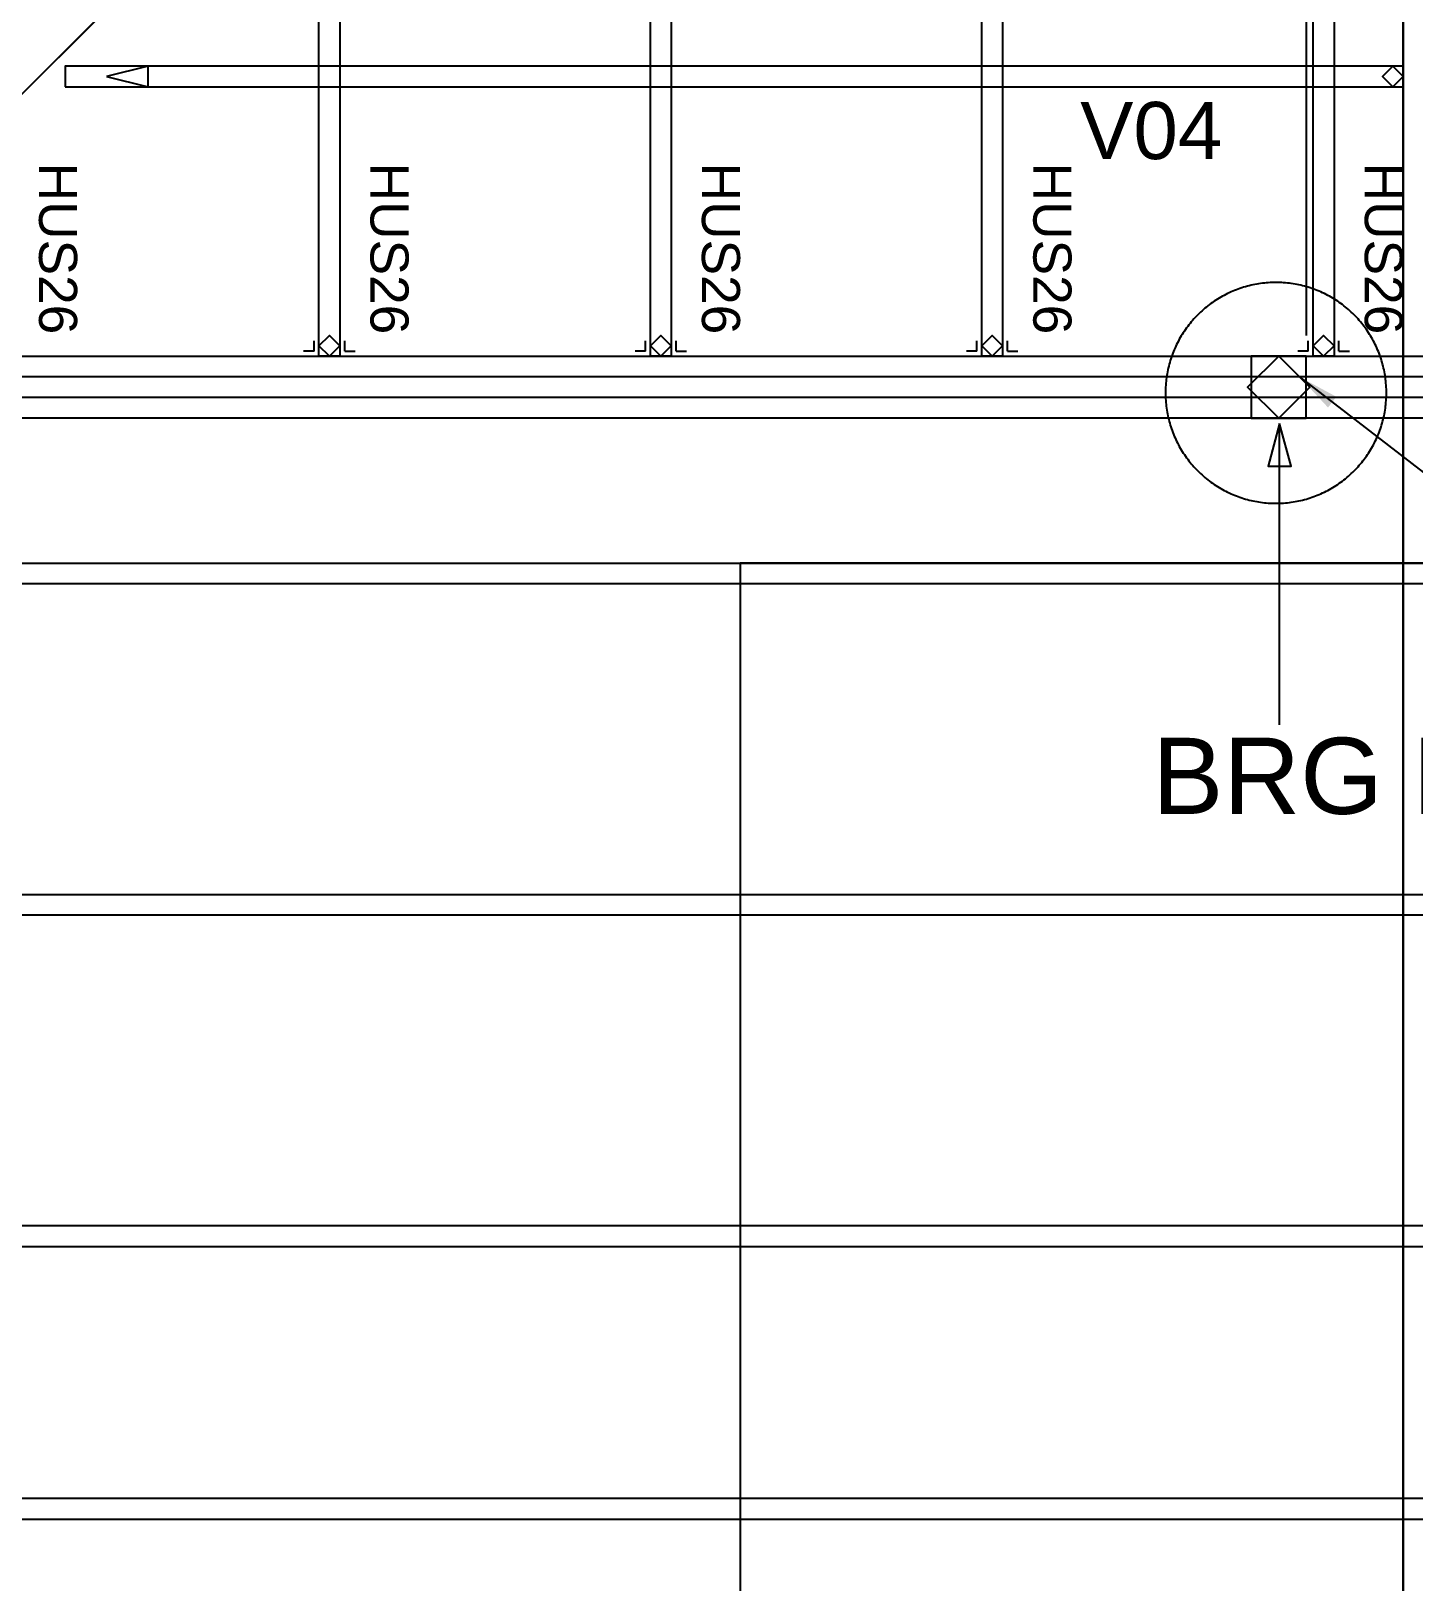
# Model space of a CAD drawing. Header units: inches. Extents: x -25328 to 8149, y -5530 to 4336.
# Drawn here: x 1633.7 to 1733.8, y 2535.3 to 2647.6 of the extents above; entities that cross this region are included whole.
import ezdxf

# ---------------------------------------------------------------- set-up
doc = ezdxf.new("R2010")
doc.units = ezdxf.units.IN
doc.header["$LTSCALE"] = 16
doc.header["$MEASUREMENT"] = 0
doc.layers.get('0').update_dxf_attribs({"linetype": 'CONTINUOUS'})
for name, color, linetype in [('1st_Floor_Labels_Connector', 7, 'CONTINUOUS'), ('1st_Floor_Labels_Engineering_Mem', 7, 'CONTINUOUS'), ('1st_Floor_Objects_CAD_Objects', 7, 'CONTINUOUS'), ('1st_Floor_Objects_Connectors', 7, 'CONTINUOUS'), ('1st_Floor_Objects_Dimensions', 7, 'CONTINUOUS'), ('1st_Floor_Objects_Planes', 7, 'CONTINUOUS'), ('1st_Floor_Objects_Roof_Framing', 40, 'CONTINUOUS'), ('1st_Floor_Objects_Roof_Truss', 40, 'CONTINUOUS'), ('1st_Floor_Objects_Walls', 7, 'CONTINUOUS'), ('DIM', 5, 'CONTINUOUS')]:
    doc.layers.add(name, color=color, linetype=linetype)
doc.styles.add('ARIAL', font='arial.ttf', dxfattribs={"height": 13.333333})
doc.styles.add('PAYTAS RM', font='romans.shx', dxfattribs={"width": 0.7, "height": 4.5})
doc.dimstyles.new('DIM- PAYTAS', dxfattribs={"dimscale": 48, "dimtxt": 0.1, "dimasz": 0.0625, "dimexe": 0.125, "dimexo": 0.125, "dimgap": 0.125, "dimtad": 1, "dimdec": 1, "dimzin": 3, "dimdsep": 46, "dimlunit": 4, "dimtxsty": 'PAYTAS RM', "dimblk": 'ARCHTICK', "dimcen": 0.09, "dimdle": 0.125, "dimclrd": 5, "dimclre": 5, "dimclrt": 11, "dimadec": 0, "dimazin": 0, "dimtfac": 1, "dimtdec": 1, "dimtofl": 0, "dimtmove": 2, "dimatfit": 3, "dimfxl": 0, "dimfrac": 2, "dimtolj": 1, "dimtzin": 3, "dimarcsym": 0})

# ---------------------------------------------------------------- blocks, each defined once
blk = doc.blocks.new('_ArchTick')
at = {"color": 0, "linetype": 'ByBlock', "const_width": 0.15}
blk.add_lwpolyline([(-0.5, -0.5), (0.5, 0.5)], dxfattribs=at)

msp = doc.modelspace()

# ---------------------------------------------------------------- linework, layer by layer
at = {"layer": '1st_Floor_Objects_CAD_Objects', "color": 7}
for p, q in [((1721.37876597, 2629.03354388), (1721.24635783, 2628.98923236)), ((1721.51192942, 2629.07552081), (1721.37876597, 2629.03354388)), ((1721.64580241, 2629.11520892), (1721.51192942, 2629.07552081)), ((1721.78033915, 2629.15251666), (1721.64580241, 2629.11520892)), ((1721.91551677, 2629.18744403), (1721.78033915, 2629.15251666)), ((1722.05128947, 2629.22008257), (1721.91551677, 2629.18744403)), ((1722.18761149, 2629.25029498), (1722.05128947, 2629.22008257)), ((1722.32441417, 2629.27812701), (1722.18761149, 2629.25029498)), ((1722.46169749, 2629.30357867), (1722.32441417, 2629.27812701)), ((1722.59941569, 2629.32660418), (1722.46169749, 2629.30357867)), ((1722.7375001, 2629.34724932), (1722.59941569, 2629.32660418)), ((1722.87595073, 2629.36546832), (1722.7375001, 2629.34724932)), ((1723.01467601, 2629.38126116), (1722.87595073, 2629.36546832)), ((1723.15365306, 2629.39467364), (1723.01467601, 2629.38126116)), ((1723.2928361, 2629.40561419), (1723.15365306, 2629.39467364)), ((1723.43220225, 2629.4141286), (1723.2928361, 2629.40561419)), ((1723.57170573, 2629.42021685), (1723.43220225, 2629.4141286)), ((1723.71127787, 2629.42387896), (1723.57170573, 2629.42021685)), ((1723.85089579, 2629.42511492), (1723.71127787, 2629.42387896)), ((1723.99051371, 2629.42387896), (1723.85089579, 2629.42511492)), ((1724.13008586, 2629.42021685), (1723.99051371, 2629.42387896)), ((1724.26958934, 2629.4141286), (1724.13008586, 2629.42021685)), ((1724.40895549, 2629.40561419), (1724.26958934, 2629.4141286)), ((1724.54813853, 2629.39467364), (1724.40895549, 2629.40561419)), ((1724.68711558, 2629.38126116), (1724.54813853, 2629.39467364)), ((1724.82584086, 2629.36546832), (1724.68711558, 2629.38126116)), ((1724.96429148, 2629.34724932), (1724.82584086, 2629.36546832)), ((1725.1023759, 2629.32660418), (1724.96429148, 2629.34724932)), ((1725.24007121, 2629.30357867), (1725.1023759, 2629.32660418)), ((1725.37737742, 2629.27812701), (1725.24007121, 2629.30357867)), ((1725.5141801, 2629.25029498), (1725.37737742, 2629.27812701)), ((1725.65050212, 2629.22008257), (1725.5141801, 2629.25029498)), ((1725.78627482, 2629.18744403), (1725.65050212, 2629.22008257)), ((1725.92145243, 2629.15251666), (1725.78627482, 2629.18744403)), ((1726.05598918, 2629.11520892), (1725.92145243, 2629.15251666)), ((1726.18986216, 2629.07552081), (1726.05598918, 2629.11520892)), ((1726.32302562, 2629.03354388), (1726.18986216, 2629.07552081)), ((1726.45543376, 2628.98923236), (1726.32302562, 2629.03354388)), ((1719.14861003, 2627.89723712), (1719.03636638, 2627.81419879)), ((1719.26227275, 2627.97830706), (1719.14861003, 2627.89723712)), ((1719.37735453, 2628.05740862), (1719.26227275, 2627.97830706)), ((1719.49378672, 2628.13445025), (1719.37735453, 2628.05740862)), ((1719.61154643, 2628.20947772), (1719.49378672, 2628.13445025)), ((1719.73058787, 2628.28244525), (1719.61154643, 2628.20947772)), ((1719.85088816, 2628.35330706), (1719.73058787, 2628.28244525)), ((1719.97242442, 2628.42206317), (1719.85088816, 2628.35330706)), ((1720.09512797, 2628.48866778), (1719.97242442, 2628.42206317)), ((1720.21897593, 2628.55316668), (1720.09512797, 2628.48866778)), ((1720.34392253, 2628.61546832), (1720.21897593, 2628.55316668)), ((1720.46994487, 2628.67557269), (1720.34392253, 2628.61546832)), ((1720.59699717, 2628.73347979), (1720.46994487, 2628.67557269)), ((1720.72503367, 2628.78914385), (1720.59699717, 2628.73347979)), ((1720.85403148, 2628.84256487), (1720.72503367, 2628.78914385)), ((1720.98394481, 2628.89374285), (1720.85403148, 2628.84256487)), ((1721.11472789, 2628.94263201), (1720.98394481, 2628.89374285)), ((1721.24635783, 2628.98923236), (1721.11472789, 2628.94263201)), ((1726.5870637, 2628.94263201), (1726.45543376, 2628.98923236)), ((1726.71784678, 2628.89374285), (1726.5870637, 2628.94263201)), ((1726.84773722, 2628.84256487), (1726.71784678, 2628.89374285)), ((1726.97673503, 2628.78914385), (1726.84773722, 2628.84256487)), ((1727.10479441, 2628.73347979), (1726.97673503, 2628.78914385)), ((1727.23184672, 2628.67557269), (1727.10479441, 2628.73347979)), ((1727.35786906, 2628.61546832), (1727.23184672, 2628.67557269)), ((1727.48281565, 2628.55316668), (1727.35786906, 2628.61546832)), ((1727.60666362, 2628.48866778), (1727.48281565, 2628.55316668)), ((1727.72936717, 2628.42206317), (1727.60666362, 2628.48866778)), ((1727.85090342, 2628.35330706), (1727.72936717, 2628.42206317)), ((1727.97120372, 2628.28244525), (1727.85090342, 2628.35330706)), ((1728.09024516, 2628.20947772), (1727.97120372, 2628.28244525)), ((1728.20800486, 2628.13445025), (1728.09024516, 2628.20947772)), ((1728.32443705, 2628.05740862), (1728.20800486, 2628.13445025)), ((1728.43949595, 2627.97830706), (1728.32443705, 2628.05740862)), ((1728.55318156, 2627.89723712), (1728.43949595, 2627.97830706)), ((1728.66542521, 2627.81419879), (1728.55318156, 2627.89723712)), ((1717.90573588, 2626.77814227), (1717.81322184, 2626.67358904)), ((1718.00005809, 2626.88109332), (1717.90573588, 2626.77814227)), ((1718.09618846, 2626.98235064), (1718.00005809, 2626.88109332)), ((1718.19403544, 2627.08196002), (1718.09618846, 2626.98235064)), ((1718.29362193, 2627.17982989), (1718.19403544, 2627.08196002)), ((1718.39490214, 2627.27591448), (1718.29362193, 2627.17982989)), ((1718.49785319, 2627.37025958), (1718.39490214, 2627.27591448)), ((1718.6024293, 2627.46277362), (1718.49785319, 2627.37025958)), ((1718.7085847, 2627.5534566), (1718.6024293, 2627.46277362)), ((1718.81634227, 2627.64226275), (1718.7085847, 2627.5534566)), ((1718.92561045, 2627.72919207), (1718.81634227, 2627.64226275)), ((1719.03636638, 2627.81419879), (1718.92561045, 2627.72919207)), ((1728.77618113, 2627.72919207), (1728.66542521, 2627.81419879)), ((1728.88544932, 2627.64226275), (1728.77618113, 2627.72919207)), ((1728.99320689, 2627.5534566), (1728.88544932, 2627.64226275)), ((1729.09936229, 2627.46277362), (1728.99320689, 2627.5534566)), ((1729.2039384, 2627.37025958), (1729.09936229, 2627.46277362)), ((1729.30688945, 2627.27591448), (1729.2039384, 2627.37025958)), ((1729.40816966, 2627.17982989), (1729.30688945, 2627.27591448)), ((1729.50775615, 2627.08196002), (1729.40816966, 2627.17982989)), ((1729.60560313, 2626.98235064), (1729.50775615, 2627.08196002)), ((1729.7017335, 2626.88109332), (1729.60560313, 2626.98235064)), ((1729.79605571, 2626.77814227), (1729.7017335, 2626.88109332)), ((1729.88856974, 2626.67358904), (1729.79605571, 2626.77814227)), ((1717.06651774, 2625.66444903), (1716.99355021, 2625.5453847)), ((1717.14152232, 2625.78223162), (1717.06651774, 2625.66444903)), ((1717.21858683, 2625.89864092), (1717.14152232, 2625.78223162)), ((1717.2976884, 2626.01372271), (1717.21858683, 2625.89864092)), ((1717.37875834, 2626.12738543), (1717.2976884, 2626.01372271)), ((1717.46181956, 2626.23962908), (1717.37875834, 2626.12738543)), ((1717.54680339, 2626.35040789), (1717.46181956, 2626.23962908)), ((1717.63373271, 2626.45967608), (1717.54680339, 2626.35040789)), ((1717.72253886, 2626.56738787), (1717.63373271, 2626.45967608)), ((1717.81322184, 2626.67358904), (1717.72253886, 2626.56738787)), ((1729.97925273, 2626.56738787), (1729.88856974, 2626.67358904)), ((1730.06805888, 2626.45967608), (1729.97925273, 2626.56738787)), ((1730.1549882, 2626.35040789), (1730.06805888, 2626.45967608)), ((1730.23997203, 2626.23962908), (1730.1549882, 2626.35040789)), ((1730.32303325, 2626.12738543), (1730.23997203, 2626.23962908)), ((1730.40410319, 2626.01372271), (1730.32303325, 2626.12738543)), ((1730.48320475, 2625.89864092), (1730.40410319, 2626.01372271)), ((1730.56026927, 2625.78223162), (1730.48320475, 2625.89864092)), ((1730.63527385, 2625.66444903), (1730.56026927, 2625.78223162)), ((1730.70824138, 2625.5453847), (1730.63527385, 2625.66444903)), ((1716.4868516, 2624.5509389), (1716.43343058, 2624.4219411)), ((1716.54253856, 2624.6789754), (1716.4868516, 2624.5509389)), ((1716.60042277, 2624.80605059), (1716.54253856, 2624.6789754)), ((1716.66055003, 2624.93207293), (1716.60042277, 2624.80605059)), ((1716.72285167, 2625.05704241), (1716.66055003, 2624.93207293)), ((1716.78730479, 2625.18086749), (1716.72285167, 2625.05704241)), ((1716.85393229, 2625.30359393), (1716.78730479, 2625.18086749)), ((1716.9226884, 2625.42508441), (1716.85393229, 2625.30359393)), ((1716.99355021, 2625.5453847), (1716.9226884, 2625.42508441)), ((1730.77910319, 2625.42508441), (1730.70824138, 2625.5453847)), ((1730.8478593, 2625.30359393), (1730.77910319, 2625.42508441)), ((1730.9144868, 2625.18086749), (1730.8478593, 2625.30359393)), ((1730.97893992, 2625.05704241), (1730.9144868, 2625.18086749)), ((1731.04124156, 2624.93207293), (1730.97893992, 2625.05704241)), ((1731.10136882, 2624.80605059), (1731.04124156, 2624.93207293)), ((1731.15925303, 2624.6789754), (1731.10136882, 2624.80605059)), ((1731.21493998, 2624.5509389), (1731.15925303, 2624.6789754)), ((1731.268361, 2624.4219411), (1731.21493998, 2624.5509389)), ((1716.1234788, 2623.49565631), (1716.08852855, 2623.36047869)), ((1716.16080943, 2623.63019305), (1716.1234788, 2623.49565631)), ((1716.20045176, 2623.76408892), (1716.16080943, 2623.63019305)), ((1716.24245158, 2623.89725237), (1716.20045176, 2623.76408892)), ((1716.28674022, 2624.02963763), (1716.24245158, 2623.89725237)), ((1716.33336345, 2624.16124468), (1716.28674022, 2624.02963763)), ((1716.38225261, 2624.29202777), (1716.33336345, 2624.16124468)), ((1716.43343058, 2624.4219411), (1716.38225261, 2624.29202777)), ((1731.31953898, 2624.29202777), (1731.268361, 2624.4219411)), ((1731.36842814, 2624.16124468), (1731.31953898, 2624.29202777)), ((1731.41505137, 2624.02963763), (1731.36842814, 2624.16124468)), ((1731.45934001, 2623.89725237), (1731.41505137, 2624.02963763)), ((1731.50133982, 2623.76408892), (1731.45934001, 2623.89725237)), ((1731.54098216, 2623.63019305), (1731.50133982, 2623.76408892)), ((1731.57831279, 2623.49565631), (1731.54098216, 2623.63019305)), ((1731.61326304, 2623.36047869), (1731.57831279, 2623.49565631)), ((1715.91052714, 2622.40004473), (1715.89471141, 2622.26134234)), ((1715.92874614, 2622.53847247), (1715.91052714, 2622.40004473)), ((1715.94939128, 2622.67657977), (1715.92874614, 2622.53847247)), ((1715.97243968, 2622.81427508), (1715.94939128, 2622.67657977)), ((1715.99786845, 2622.95155841), (1715.97243968, 2622.81427508)), ((1716.02572337, 2623.08838397), (1715.99786845, 2622.95155841)), ((1716.05593577, 2623.22470599), (1716.02572337, 2623.08838397)), ((1716.08852855, 2623.36047869), (1716.05593577, 2623.22470599)), ((1731.64585582, 2623.22470599), (1731.61326304, 2623.36047869)), ((1731.67606822, 2623.08838397), (1731.64585582, 2623.22470599)), ((1731.70392314, 2622.95155841), (1731.67606822, 2623.08838397)), ((1731.72935191, 2622.81427508), (1731.70392314, 2622.95155841)), ((1731.75240031, 2622.67657977), (1731.72935191, 2622.81427508)), ((1731.77304545, 2622.53847247), (1731.75240031, 2622.67657977)), ((1731.79126445, 2622.40004473), (1731.77304545, 2622.53847247)), ((1731.80708018, 2622.26134234), (1731.79126445, 2622.40004473)), ((1715.8521165, 2621.56471758), (1715.85090342, 2621.42509966)), ((1715.85090342, 2621.42509966), (1715.8521165, 2621.28548174)), ((1715.85577861, 2621.70428973), (1715.8521165, 2621.56471758)), ((1715.8521165, 2621.28548174), (1715.85577861, 2621.1459096)), ((1715.86186686, 2621.84377032), (1715.85577861, 2621.70428973)), ((1715.85577861, 2621.1459096), (1715.86186686, 2621.00642901)), ((1715.87038127, 2621.98315936), (1715.86186686, 2621.84377032)), ((1715.88134471, 2622.12236529), (1715.87038127, 2621.98315936)), ((1715.89471141, 2622.26134234), (1715.88134471, 2622.12236529)), ((1731.82044688, 2622.12236529), (1731.80708018, 2622.26134234)), ((1731.83141032, 2621.98315936), (1731.82044688, 2622.12236529)), ((1731.83992472, 2621.84377032), (1731.83141032, 2621.98315936)), ((1731.84601298, 2621.70428973), (1731.83992472, 2621.84377032)), ((1731.83992472, 2621.00642901), (1731.84601298, 2621.1459096)), ((1731.84967509, 2621.56471758), (1731.84601298, 2621.70428973)), ((1731.84601298, 2621.1459096), (1731.84967509, 2621.28548174)), ((1731.85088816, 2621.42509966), (1731.84967509, 2621.56471758)), ((1731.84967509, 2621.28548174), (1731.85088816, 2621.42509966)), ((1715.86186686, 2621.00642901), (1715.87038127, 2620.86703997)), ((1715.87038127, 2620.86703997), (1715.88134471, 2620.72783404)), ((1715.88134471, 2620.72783404), (1715.89471141, 2620.58885699)), ((1715.89471141, 2620.58885699), (1715.91052714, 2620.4501546)), ((1715.91052714, 2620.4501546), (1715.92874614, 2620.31172686)), ((1715.92874614, 2620.31172686), (1715.94939128, 2620.17361956)), ((1715.94939128, 2620.17361956), (1715.97243968, 2620.03592425)), ((1715.97243968, 2620.03592425), (1715.99786845, 2619.89864092)), ((1731.70392314, 2619.89864092), (1731.72935191, 2620.03592425)), ((1731.72935191, 2620.03592425), (1731.75240031, 2620.17361956)), ((1731.75240031, 2620.17361956), (1731.77304545, 2620.31172686)), ((1731.77304545, 2620.31172686), (1731.79126445, 2620.4501546)), ((1731.79126445, 2620.4501546), (1731.80708018, 2620.58885699)), ((1731.80708018, 2620.58885699), (1731.82044688, 2620.72783404)), ((1731.82044688, 2620.72783404), (1731.83141032, 2620.86703997)), ((1731.83141032, 2620.86703997), (1731.83992472, 2621.00642901)), ((1715.99786845, 2619.89864092), (1716.02572337, 2619.76181536)), ((1716.02572337, 2619.76181536), (1716.05593577, 2619.62549334)), ((1716.05593577, 2619.62549334), (1716.08852855, 2619.48972064)), ((1716.08852855, 2619.48972064), (1716.12350169, 2619.35454302)), ((1716.12350169, 2619.35454302), (1716.16080943, 2619.22000628)), ((1716.16080943, 2619.22000628), (1716.20045176, 2619.08611041)), ((1716.20045176, 2619.08611041), (1716.24245158, 2618.95294695)), ((1716.24245158, 2618.95294695), (1716.28674022, 2618.8205617)), ((1724.11459056, 2597.38033038), (1724.11459056, 2619.2114461)), ((1731.41505137, 2618.8205617), (1731.45934001, 2618.95294695)), ((1731.45934001, 2618.95294695), (1731.50133982, 2619.08611041)), ((1731.50133982, 2619.08611041), (1731.54098216, 2619.22000628)), ((1731.54098216, 2619.22000628), (1731.57831279, 2619.35454302)), ((1731.57831279, 2619.35454302), (1731.61326304, 2619.48972064)), ((1731.61326304, 2619.48972064), (1731.64585582, 2619.62549334)), ((1731.64585582, 2619.62549334), (1731.67606822, 2619.76181536)), ((1731.67606822, 2619.76181536), (1731.70392314, 2619.89864092)), ((1716.28674022, 2618.8205617), (1716.33336345, 2618.68895465)), ((1716.33336345, 2618.68895465), (1716.38225261, 2618.55817156)), ((1716.38225261, 2618.55817156), (1716.43343058, 2618.42825823)), ((1716.43343058, 2618.42825823), (1716.4868516, 2618.29926043)), ((1716.4868516, 2618.29926043), (1716.54253856, 2618.17122393)), ((1716.54253856, 2618.17122393), (1716.60042277, 2618.04414874)), ((1716.60042277, 2618.04414874), (1716.66055003, 2617.9181264)), ((1716.66055003, 2617.9181264), (1716.72285167, 2617.79315692)), ((1716.72285167, 2617.79315692), (1716.78730479, 2617.66933184)), ((1730.9144868, 2617.66933184), (1730.97893992, 2617.79315692)), ((1730.97893992, 2617.79315692), (1731.04124156, 2617.9181264)), ((1731.04124156, 2617.9181264), (1731.10136882, 2618.04414874)), ((1731.10136882, 2618.04414874), (1731.15925303, 2618.17122393)), ((1731.15925303, 2618.17122393), (1731.21493998, 2618.29926043)), ((1731.21493998, 2618.29926043), (1731.268361, 2618.42825823)), ((1731.268361, 2618.42825823), (1731.31953898, 2618.55817156)), ((1731.31953898, 2618.55817156), (1731.36842814, 2618.68895465)), ((1731.36842814, 2618.68895465), (1731.41505137, 2618.8205617)), ((1716.78730479, 2617.66933184), (1716.85393229, 2617.5466054)), ((1716.85393229, 2617.5466054), (1716.9226884, 2617.42511492)), ((1716.9226884, 2617.42511492), (1716.99355021, 2617.30481463)), ((1716.99355021, 2617.30481463), (1717.06651774, 2617.1857503)), ((1717.06651774, 2617.1857503), (1717.14152232, 2617.06796771)), ((1717.14152232, 2617.06796771), (1717.21858683, 2616.95155841)), ((1717.21858683, 2616.95155841), (1717.2976884, 2616.83647662)), ((1717.2976884, 2616.83647662), (1717.37875834, 2616.7228139)), ((1717.37875834, 2616.7228139), (1717.46181956, 2616.61057025)), ((1730.23997203, 2616.61057025), (1730.32303325, 2616.7228139)), ((1730.32303325, 2616.7228139), (1730.40410319, 2616.83647662)), ((1730.40410319, 2616.83647662), (1730.48320475, 2616.95155841)), ((1730.48320475, 2616.95155841), (1730.56026927, 2617.06796771)), ((1730.56026927, 2617.06796771), (1730.63527385, 2617.1857503)), ((1730.63527385, 2617.1857503), (1730.70824138, 2617.30481463)), ((1730.70824138, 2617.30481463), (1730.77910319, 2617.42511492)), ((1730.77910319, 2617.42511492), (1730.8478593, 2617.5466054)), ((1730.8478593, 2617.5466054), (1730.9144868, 2617.66933184)), ((1717.46181956, 2616.61057025), (1717.54680339, 2616.49979144)), ((1717.54680339, 2616.49979144), (1717.63373271, 2616.39052325)), ((1717.63373271, 2616.39052325), (1717.72253886, 2616.28281146)), ((1717.72253886, 2616.28281146), (1717.81322184, 2616.17661028)), ((1717.81322184, 2616.17661028), (1717.90573588, 2616.07205706)), ((1717.90573588, 2616.07205706), (1718.00005809, 2615.96910601)), ((1718.00005809, 2615.96910601), (1718.09618846, 2615.86784869)), ((1718.09618846, 2615.86784869), (1718.19403544, 2615.76823931)), ((1718.19403544, 2615.76823931), (1718.29362193, 2615.67036944)), ((1718.29362193, 2615.67036944), (1718.39490214, 2615.57428485)), ((1718.39490214, 2615.57428485), (1718.49785319, 2615.47993975)), ((1729.2039384, 2615.47993975), (1729.30688945, 2615.57428485)), ((1729.30688945, 2615.57428485), (1729.40816966, 2615.67036944)), ((1729.40816966, 2615.67036944), (1729.50775615, 2615.76823931)), ((1729.50775615, 2615.76823931), (1729.60560313, 2615.86784869)), ((1729.60560313, 2615.86784869), (1729.7017335, 2615.96910601)), ((1729.7017335, 2615.96910601), (1729.79605571, 2616.07205706)), ((1729.79605571, 2616.07205706), (1729.88856974, 2616.17661028)), ((1729.88856974, 2616.17661028), (1729.97925273, 2616.28281146)), ((1729.97925273, 2616.28281146), (1730.06805888, 2616.39052325)), ((1730.06805888, 2616.39052325), (1730.1549882, 2616.49979144)), ((1730.1549882, 2616.49979144), (1730.23997203, 2616.61057025)), ((1718.49785319, 2615.47993975), (1718.6024293, 2615.38742571)), ((1718.6024293, 2615.38742571), (1718.70860759, 2615.29674273)), ((1718.70860759, 2615.29674273), (1718.81634227, 2615.20793658)), ((1718.81634227, 2615.20793658), (1718.92561045, 2615.12100726)), ((1718.92561045, 2615.12100726), (1719.03636638, 2615.03600054)), ((1719.03636638, 2615.03600054), (1719.14861003, 2614.95296221)), ((1719.14861003, 2614.95296221), (1719.26229564, 2614.87189227)), ((1719.26229564, 2614.87189227), (1719.37735453, 2614.7927907)), ((1719.37735453, 2614.7927907), (1719.49378672, 2614.71574908)), ((1719.49378672, 2614.71574908), (1719.61154643, 2614.64072161)), ((1719.61154643, 2614.64072161), (1719.73058787, 2614.56775408)), ((1719.73058787, 2614.56775408), (1719.85088816, 2614.49689227)), ((1719.85088816, 2614.49689227), (1719.97242442, 2614.42813616)), ((1719.97242442, 2614.42813616), (1720.09512797, 2614.36153155)), ((1727.60666362, 2614.36153155), (1727.72936717, 2614.42813616)), ((1727.72936717, 2614.42813616), (1727.85090342, 2614.49689227)), ((1727.85090342, 2614.49689227), (1727.97120372, 2614.56775408)), ((1727.97120372, 2614.56775408), (1728.09024516, 2614.64072161)), ((1728.09024516, 2614.64072161), (1728.20800486, 2614.71574908)), ((1728.20800486, 2614.71574908), (1728.32443705, 2614.7927907)), ((1728.32443705, 2614.7927907), (1728.43951884, 2614.87189227)), ((1728.43951884, 2614.87189227), (1728.55318156, 2614.95296221)), ((1728.55318156, 2614.95296221), (1728.66542521, 2615.03600054)), ((1728.66542521, 2615.03600054), (1728.77618113, 2615.12100726)), ((1728.77618113, 2615.12100726), (1728.88544932, 2615.20793658)), ((1728.88544932, 2615.20793658), (1728.99320689, 2615.29674273)), ((1728.99320689, 2615.29674273), (1729.09936229, 2615.38742571)), ((1729.09936229, 2615.38742571), (1729.2039384, 2615.47993975)), ((1720.09512797, 2614.36153155), (1720.21897593, 2614.29703265)), ((1720.21897593, 2614.29703265), (1720.34392253, 2614.23473101)), ((1720.34392253, 2614.23473101), (1720.46994487, 2614.17462664)), ((1720.46994487, 2614.17462664), (1720.59699717, 2614.11671954)), ((1720.59699717, 2614.11671954), (1720.72505656, 2614.06105548)), ((1720.72505656, 2614.06105548), (1720.85405436, 2614.00763445)), ((1720.85405436, 2614.00763445), (1720.98394481, 2613.95645648)), ((1720.98394481, 2613.95645648), (1721.11472789, 2613.90756732)), ((1721.11472789, 2613.90756732), (1721.24635783, 2613.86096697)), ((1721.24635783, 2613.86096697), (1721.37876597, 2613.81665545)), ((1721.37876597, 2613.81665545), (1721.51192942, 2613.77467852)), ((1721.51192942, 2613.77467852), (1721.64580241, 2613.73499041)), ((1721.64580241, 2613.73499041), (1721.78033915, 2613.69768267)), ((1721.78033915, 2613.69768267), (1721.91551677, 2613.6627553)), ((1721.91551677, 2613.6627553), (1722.05128947, 2613.63011675)), ((1722.05128947, 2613.63011675), (1722.18761149, 2613.59990435)), ((1722.18761149, 2613.59990435), (1722.32443705, 2613.57207232)), ((1722.32443705, 2613.57207232), (1722.46172038, 2613.54662066)), ((1722.46172038, 2613.54662066), (1722.59941569, 2613.52359515)), ((1722.59941569, 2613.52359515), (1722.73752299, 2613.50295001)), ((1722.73752299, 2613.50295001), (1722.87595073, 2613.48473101)), ((1722.87595073, 2613.48473101), (1723.01467601, 2613.46893817)), ((1723.01467601, 2613.46893817), (1723.15365306, 2613.45552569)), ((1723.15365306, 2613.45552569), (1723.2928361, 2613.44458514)), ((1723.2928361, 2613.44458514), (1723.43220225, 2613.43607073)), ((1723.43220225, 2613.43607073), (1723.57170573, 2613.42998248)), ((1723.57170573, 2613.42998248), (1723.71127787, 2613.42632037)), ((1723.71127787, 2613.42632037), (1723.85089579, 2613.42508441)), ((1723.85089579, 2613.42508441), (1723.99051371, 2613.42632037)), ((1723.99051371, 2613.42632037), (1724.13008586, 2613.42998248)), ((1724.13008586, 2613.42998248), (1724.26958934, 2613.43607073)), ((1724.26958934, 2613.43607073), (1724.40895549, 2613.44458514)), ((1724.40895549, 2613.44458514), (1724.54813853, 2613.45552569)), ((1724.54813853, 2613.45552569), (1724.68711558, 2613.46893817)), ((1724.68711558, 2613.46893817), (1724.82584086, 2613.48473101)), ((1724.82584086, 2613.48473101), (1724.96429148, 2613.50295001)), ((1724.96429148, 2613.50295001), (1725.1023759, 2613.52359515)), ((1725.1023759, 2613.52359515), (1725.24007121, 2613.54662066)), ((1725.24007121, 2613.54662066), (1725.37737742, 2613.57207232)), ((1725.37737742, 2613.57207232), (1725.5141801, 2613.59990435)), ((1725.5141801, 2613.59990435), (1725.65050212, 2613.63011675)), ((1725.65050212, 2613.63011675), (1725.78627482, 2613.6627553)), ((1725.78627482, 2613.6627553), (1725.92145243, 2613.69768267)), ((1725.92145243, 2613.69768267), (1726.05598918, 2613.73499041)), ((1726.05598918, 2613.73499041), (1726.18986216, 2613.77467852)), ((1726.18986216, 2613.77467852), (1726.32302562, 2613.81665545)), ((1726.32302562, 2613.81665545), (1726.45543376, 2613.86096697)), ((1726.45543376, 2613.86096697), (1726.5870637, 2613.90756732)), ((1726.5870637, 2613.90756732), (1726.71784678, 2613.95645648)), ((1726.71784678, 2613.95645648), (1726.84776011, 2614.00763445)), ((1726.84776011, 2614.00763445), (1726.97673503, 2614.06105548)), ((1726.97673503, 2614.06105548), (1727.10479441, 2614.11671954)), ((1727.10479441, 2614.11671954), (1727.23184672, 2614.17462664)), ((1727.23184672, 2614.17462664), (1727.35786906, 2614.23473101)), ((1727.35786906, 2614.23473101), (1727.48281565, 2614.29703265)), ((1727.48281565, 2614.29703265), (1727.60666362, 2614.36153155)), ((1781.05635157, 2609.0864461), (1685.05636302, 2609.0864461)), ((1685.05636302, 2609.0864461), (1685.05636302, 2441.0864461))]:
    msp.add_line(p, q, dxfattribs=at)
msp.add_lwpolyline([(1724.11459056, 2619.2114461), (1723.28638163, 2616.12048846), (1724.94282237, 2616.12048846), (1724.11459056, 2619.2114461)], close=True, dxfattribs=at).dxf.unprotected_set("ltscale", 0)
at = {"layer": '1st_Floor_Objects_Connectors', "color": 7}
for p, q in [((1654.19631663, 2624.44643145), (1654.19631663, 2625.19643145)), ((1656.416356, 2624.44643145), (1656.416356, 2625.19643145)), ((1678.19631663, 2624.44643145), (1678.19631663, 2625.19643145)), ((1680.416356, 2624.44643145), (1680.416356, 2625.19643145)), ((1702.19631663, 2624.44643145), (1702.19631663, 2625.19643145)), ((1704.416356, 2624.44643145), (1704.416356, 2625.19643145)), ((1726.19631663, 2624.44643145), (1726.19631663, 2625.19643145)), ((1728.416356, 2624.44643145), (1728.416356, 2625.19643145)), ((1654.19631663, 2624.44643145), (1653.44631663, 2624.44643145)), ((1656.416356, 2624.44643145), (1657.16637889, 2624.44643145)), ((1678.19631663, 2624.44643145), (1677.44631663, 2624.44643145)), ((1680.416356, 2624.44643145), (1681.16637889, 2624.44643145)), ((1702.19631663, 2624.44643145), (1701.44631663, 2624.44643145)), ((1704.416356, 2624.44643145), (1705.16637889, 2624.44643145)), ((1726.19631663, 2624.44643145), (1725.44631663, 2624.44643145)), ((1728.416356, 2624.44643145), (1729.16637889, 2624.44643145))]:
    msp.add_line(p, q, dxfattribs=at)
at = {"layer": '1st_Floor_Objects_Dimensions', "color": 7}
msp.add_line((1726.05024424, 2655.06528216), (1726.05024424, 2625.5864461), dxfattribs=at)
at = {"layer": '1st_Floor_Objects_Planes', "color": 70}
for p, q in [((1733.0565919, 2743.08582049), (1590.0568513, 2600.08612567)), ((1590.05689708, 2600.08612567), (1733.05663768, 2743.08591204)), ((1733.05663768, 2743.08591204), (1733.05663768, 2456.08559924)), ((1733.05663768, 2456.08562213), (1733.05663768, 2743.08591204))]:
    msp.add_line(p, q, dxfattribs=at)
at = {"layer": '1st_Floor_Objects_Roof_Framing', "color": 40}
for points in [[(1639.17516795, 2644.33640032), (1642.17516795, 2643.58640032), (1642.17516795, 2645.08640032)], [(1733.05663768, 2644.33640032), (1732.30663768, 2645.08640032), (1731.55663768, 2644.33640032), (1732.30663768, 2643.58640032)], [(1655.30634776, 2624.0864461), (1654.55634776, 2624.8364461), (1655.30634776, 2625.58649188), (1656.05634776, 2624.8364461)], [(1679.30634776, 2624.0864461), (1678.55634776, 2624.8364461), (1679.30634776, 2625.5864461), (1680.05634776, 2624.8364461)], [(1703.30634776, 2624.0864461), (1702.55634776, 2624.8364461), (1703.30634776, 2625.5864461), (1704.05634776, 2624.8364461)], [(1727.30634776, 2624.0864461), (1726.55634776, 2624.8364461), (1727.30634776, 2625.5864461), (1728.05634776, 2624.8364461)], [(1724.05022898, 2624.0864461), (1721.80022898, 2621.8364461), (1724.05022898, 2619.5864461), (1726.30022898, 2621.8364461)]]:
    msp.add_lwpolyline(points, close=True, dxfattribs=at).dxf.unprotected_set("ltscale", 0)
at = {"layer": '1st_Floor_Objects_Roof_Framing', "color": 7}
msp.add_lwpolyline([(1781.05635157, 2609.0864461), (1685.05636302, 2609.0864461), (1685.05636302, 2463.5864461), (1781.05635157, 2463.5864461)], close=True, dxfattribs=at).dxf.unprotected_set("ltscale", 0)
at = {"layer": '1st_Floor_Objects_Roof_Truss', "color": 40}
for p, q in [((1733.05663768, 2643.58640032), (1733.05663768, 2645.08640032)), ((1733.05663768, 2643.58640032), (1733.05663768, 2645.08640032)), ((1733.05663768, 2643.58640032), (1733.05663768, 2645.08640032)), ((1656.05634776, 2624.0864461), (1654.55632487, 2624.0864461)), ((1680.05634776, 2624.0864461), (1678.55632487, 2624.0864461)), ((1704.05634776, 2624.0864461), (1702.55632487, 2624.0864461)), ((1728.05634776, 2624.0864461), (1726.55632487, 2624.0864461)), ((1733.05661479, 2619.5864461), (1733.05661479, 2624.0864461)), ((1733.05661479, 2619.5864461), (1733.05661479, 2624.0864461)), ((1902.05634204, 2622.5864461), (1590.05691996, 2622.5864461)), ((1902.05634204, 2621.0864461), (1590.05691996, 2621.0864461)), ((1733.05661479, 2607.5864461), (1733.05661479, 2609.0864461)), ((1733.05661479, 2607.5864461), (1733.05661479, 2609.0864461)), ((1733.05661479, 2583.5864461), (1733.05661479, 2585.0864461)), ((1733.05661479, 2583.5864461), (1733.05661479, 2585.0864461)), ((1733.05661479, 2561.0864461), (1733.05661479, 2559.5864461)), ((1733.05661479, 2561.0864461), (1733.05661479, 2559.5864461)), ((1733.05661479, 2541.33643847), (1733.05661479, 2539.83643847)), ((1733.05661479, 2541.33643847), (1733.05661479, 2539.83643847))]:
    msp.add_line(p, q, dxfattribs=at)
for points in [[(1656.05630198, 3133.08595782), (1656.05634776, 2624.0864461), (1655.30634776, 2624.0864461), (1654.55634776, 2624.0864461), (1654.55630198, 3133.08595782), (1655.30630198, 3133.08595782)], [(1680.05630198, 3133.08595782), (1680.05634776, 2624.0864461), (1679.30634776, 2624.0864461), (1678.55634776, 2624.0864461), (1678.55630198, 3133.08595782), (1679.30630198, 3133.08595782)], [(1704.05630198, 3133.08595782), (1704.05634776, 2624.0864461), (1703.30634776, 2624.0864461), (1702.55634776, 2624.0864461), (1702.55630198, 3133.08595782), (1703.30630198, 3133.08595782)], [(1728.05630198, 3133.08595782), (1728.05634776, 2624.0864461), (1727.30634776, 2624.0864461), (1726.55634776, 2624.0864461), (1726.55630198, 3133.08595782), (1727.30630198, 3133.08595782)], [(1636.17516795, 2643.58640032), (1733.05663768, 2643.58640032), (1733.05663768, 2644.33640032), (1733.05663768, 2645.08640032), (1636.17516795, 2645.08640032), (1636.17516795, 2644.33640032)], [(1902.05634204, 2619.5864461), (1590.05691996, 2619.5864461), (1590.05691996, 2621.8364461), (1590.05691996, 2624.0864461), (1902.05634204, 2624.0864461), (1902.05634204, 2621.8364461)], [(1902.0563449, 2607.5864461), (1590.05691996, 2607.5864461), (1590.05691996, 2608.3364461), (1590.05691996, 2609.0864461), (1902.0563449, 2609.0864461), (1902.0563449, 2608.3364461)], [(1884.05634776, 2583.5864461), (1590.05689708, 2583.5864461), (1590.05689708, 2584.3364461), (1590.05689708, 2585.0864461), (1884.05634776, 2585.0864461), (1884.05634776, 2584.3364461)], [(1944.05635205, 2561.0864461), (1564.05690471, 2561.0864461), (1564.05690471, 2560.3364461), (1564.05690471, 2559.5864461), (1944.05635205, 2559.5864461), (1944.05635205, 2560.3364461)], [(1944.05635491, 2541.33643847), (1564.05690471, 2541.33643847), (1564.05690471, 2540.58643847), (1564.05690471, 2539.83643847), (1944.05635491, 2539.83643847), (1944.05635491, 2540.58643847)]]:
    msp.add_lwpolyline(points, close=True, dxfattribs=at).dxf.unprotected_set("ltscale", 0)
at = {"layer": '1st_Floor_Objects_Walls', "color": 7}
msp.add_lwpolyline([(1722.05023661, 2624.0864461), (1722.05023661, 2619.5864461), (1726.05024424, 2619.5864461), (1726.05024424, 2624.0864461)], close=True, dxfattribs=at).dxf.unprotected_set("ltscale", 0)

# ---------------------------------------------------------------- texts
at = {"color": 7, "insert": (1714.89841166, 2596.44287615), "char_height": 5.5200001, "attachment_point": 1, "rotation": 0.0000025045, "style": 'ARIAL'}
msp.add_mtext_static_columns(['BRG POINT'], width=44.4478912354, gutter_width=1.2, height=5.5200001, dxfattribs=at)
at = {"layer": '1st_Floor_Labels_Connector', "color": 7, "char_height": 2.76000005, "attachment_point": 1, "rotation": 270, "style": 'ARIAL'}
for insert in [(1637.04134837, 2638.09648638), (1661.04141703, 2638.09648638), (1685.04141703, 2638.09648638), (1709.04141703, 2638.09648638), (1733.04141703, 2638.09648638)]:
    msp.add_mtext('HUS26', dxfattribs=dict(at, insert=insert))
at = {"layer": '1st_Floor_Labels_Engineering_Mem', "color": 7, "insert": (1709.67516795, 2642.49889117), "char_height": 4.139999986, "attachment_point": 1, "rotation": 0.0000025045, "style": 'ARIAL'}
msp.add_mtext('V04', dxfattribs=at)

# ---------------------------------------------------------------- leaders
at = {"layer": 'DIM'}
msp.add_leader([(1725.55022898, 2622.5864461), (1735.37582338, 2615.00251122), (1737.2682622, 2615.04034591)], dimstyle='DIM- PAYTAS', override={"dimgap": 0.125, "dimtad": 0, "dimtfill": 1, "dimarcsym": 2}, dxfattribs=at)

doc.saveas('drawing.dxf')
